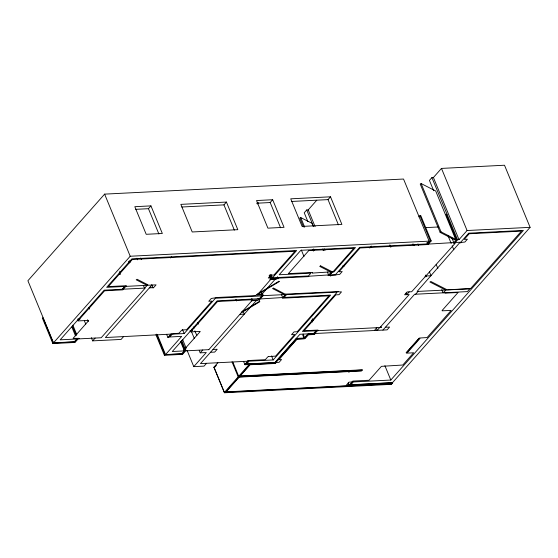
<?xml version="1.0" encoding="UTF-8"?>
<svg xmlns="http://www.w3.org/2000/svg" width="558" height="558" viewBox="0 0 558 558"><rect width="100%" height="100%" fill="white"/><g stroke="black" fill="none" stroke-linecap="round" stroke-linejoin="round"><path stroke-width="0.84" d="M199.994 331.675L199.987 331.724A0.99 0.412 -22.4 0 1 199.904 331.884L183.721 350.159L186.435 350.305A1.081 0.453 -22.4 0 1 186.379 350.452L186.051 350.843L208.825 349.664M444.942 292.734L444.907 292.824A1.004 0.418 -22.4 0 0 444.991 293.062A1.074 0.446 -22.4 0 0 445.221 293.131L458.048 292.49L442.201 310.394A1.081 0.453 -22.4 0 0 442.117 310.534L442.138 310.722A1.081 0.453 -22.4 0 0 442.25 310.813L451.164 310.422L427.121 337.562L419.581 338.009A1.004 0.418 -22.4 0 0 419.03 338.26L406.126 352.74L406.468 353.151L413.631 352.789L402.799 365.023L381.553 366.334A1.032 0.432 -22.4 0 0 381.254 366.536L369.089 380.249L353.249 381.051A1.081 0.453 -22.4 0 0 352.977 381.107L352.879 381.135A1.004 0.418 -22.4 0 0 352.335 381.379L351.666 382.028L348.966 382.16L346.476 384.971L349.182 384.832L348.715 385.69L226.102 391.883L239.187 377.11L361.465 370.937L362.463 369.815L240.177 375.987L250.144 364.744L274.836 363.488A1.06 0.439 -22.4 0 0 275.115 363.418A1.004 0.418 -22.4 0 0 275.401 363.307L276.384 362.463L279.084 362.33L281.574 359.519L278.867 359.659L297.002 339.187L304.075 338.832A1.011 0.425 -22.4 0 0 304.368 338.769L304.445 338.748M272.499 277.786L308.386 275.973L310.876 273.162L279.174 274.766L300.846 250.305L355.474 247.543L333.81 272.004L332.317 272.081L329.827 274.885L335.511 274.599L359.666 247.334L426.647 243.951L429.13 241.14L403.532 179.034L104.618 194.128L27.9 280.737L53.498 342.849L74.291 341.796L76.774 338.992L60.18 339.829L104.179 290.16L122.265 289.246L124.755 286.435L106.669 287.349L131.925 258.835L296.647 250.514L272.499 277.786L271.181 274.599M135.727 209.334L148.463 208.685L150.953 205.881L162.329 233.481L146.203 234.297L134.82 206.697L150.953 205.881M52.864 343.568L53.366 343.003L75.086 341.908L74.584 342.466L52.864 343.568L42.436 318.262L42.931 317.697L53.366 343.003M53.498 342.849L130.216 256.241L429.13 241.14M91.338 337.681L92.656 340.868L95.139 338.064M170.511 257.97L171.648 256.687M146.984 285.312L136.208 279.809L137.101 279.279L147.884 284.782L144.501 288.123L143.518 285.738M151.881 285.068L105.392 337.541L170.476 334.144A1.081 0.453 -22.4 0 1 170.678 333.984L178.944 333.231L181.65 330.28A1.081 0.453 -22.4 0 1 181.915 330.141L182.299 330.001A1.081 0.453 -22.4 0 1 182.599 329.945L186.567 329.75L211.942 301.111L208.769 301.271L211.259 298.46L214.872 297.909A1.081 0.453 -22.4 0 1 215.137 297.763L215.514 297.63A1.081 0.453 -22.4 0 1 215.813 297.567L255.773 295.559L256.492 294.75A1.081 0.453 -22.4 0 1 256.687 294.589L257.956 294.192L270.386 279.788A1.081 0.453 -22.4 0 1 270.086 279.656L270.093 279.656M181.796 207.004L223.946 204.877L226.429 202.066L237.813 229.673L192.217 231.975L180.841 204.368L226.429 202.066M123.576 336.627L121.086 339.431L92.656 340.868M257.245 203.984L258.396 202.687M256.596 203.224L270.177 202.54L272.667 199.729L284.043 227.336L267.917 228.152L256.541 200.545L272.667 199.729M167.916 337.485L170.846 334.179L171.683 334.137L168.753 337.444L167.916 337.485L166.612 334.319M164.401 355.279L164.903 354.714L182.612 353.821L182.117 354.379L164.401 355.279L155.926 334.716M157.335 334.681L165.545 354.595L181.678 336.369L169.653 336.983L172.143 334.172L184.168 333.565L215.451 298.251L261.876 295.9L261.221 294.31M316.756 200.238L308.204 209.892L306.712 209.968L304.229 212.779L307.835 221.533M180.457 341.343L184.398 350.898L181.859 353.765L165.545 354.595M185.877 350.584L185.04 350.626L181.943 354.121L182.787 354.079L185.877 350.584L181.643 340.303M291.701 201.452L328.027 199.618L330.51 196.807L341.894 224.414L302.108 226.422L290.732 198.822L330.51 196.807M199.234 350.452L200.217 352.837L202.763 349.971M251.993 300.727L252.495 300.162L257.064 299.932L256.561 300.497L251.993 300.727L251.344 299.144M270.79 279.509L271.286 278.944L275.854 278.714L275.359 279.279L270.79 279.509L269.158 275.554M187.223 350.71L193.786 366.634L206.279 352.537L200.217 352.837M208.797 349.692L251.595 300.999A1.074 0.446 -22.4 0 1 251.365 300.936A1.004 0.418 -22.4 0 1 251.274 300.748L252.07 299.737L217.578 301.48L190.662 331.864L199.855 331.466A0.99 0.412 -22.4 0 1 199.98 331.605M271.362 279.063L271.858 278.498L276.057 278.289L275.554 278.854L271.362 279.063L269.66 274.989M262.093 294.254L261.59 294.819L257.029 295.049L257.524 294.484L262.093 294.254L261.116 291.883M261.876 295.9L259.386 298.711L217.16 300.846L172.276 351.512L184.398 350.898M263.062 295.726L262.218 295.768L259.512 298.823L260.349 298.781L263.062 295.726L261.43 291.771M206.53 363.314L204.04 366.118L193.786 366.634M224.344 392.511L249.377 364.248L250.221 364.2L225.181 392.469L224.344 392.511L213.909 367.206L217.892 362.707M214.579 366.906L214.084 367.464L224.511 392.769L391.005 384.364L391.507 383.799L225.014 392.211L224.511 392.769M216.462 365.239L214.753 367.164L213.909 367.206M282.725 297.651L285.431 294.596L286.275 294.554L283.562 297.609L282.725 297.651L281.42 294.491M244.983 364.737L245.478 364.172L275.408 362.658L274.906 363.223L244.983 364.737L243.504 361.312M328.641 275.066L331.354 272.011L332.191 271.969L329.485 275.024L328.641 275.066L327.337 271.906M530.1 227.343L467.081 230.524L459.011 239.633L457.518 239.71L455.035 242.514L460.72 242.228L468.734 233.181L523.362 230.419L390.816 380.047L353.158 381.951L350.668 384.762L392.525 382.642L530.1 227.343L504.502 165.231L441.483 168.411L433.413 177.521L431.92 177.597L429.437 180.408L433.699 190.759M369.745 248.059L371.475 246.106M385.383 327.274L389.582 327.065L387.092 329.869L299.932 334.277L274.892 362.54L246.552 363.969L249.035 361.165L273.183 359.945L330.608 295.112L283.903 297.47L286.394 294.666L337.297 292.092L302.415 331.466L381.191 327.49L381.581 327.044L380.347 327.107M304.068 338.294L307.604 334.305L308.448 334.263L304.912 338.253L304.068 338.294L302.764 335.135M313.54 333.586L316.037 330.775M315.312 333.496L314.593 334.2A1.011 0.418 -22.4 0 1 314.231 334.381M317.802 330.692L318.018 330.183A1.081 0.453 -22.4 0 0 317.907 330.092L304.047 330.727L335.832 294.847L338.999 294.694L341.489 291.883L338.476 291.862A0.99 0.412 -22.4 0 0 338.553 291.708L338.566 291.66A1.081 0.453 -22.4 0 0 338.539 291.534L285.898 294.101A0.99 0.412 -22.4 0 0 285.494 294.268L285.271 294.401A0.99 0.412 -22.4 0 0 285.068 294.561L263.522 295.649A1.004 0.418 -22.4 0 0 263.474 295.238L262.016 295.238L262.727 294.436A1.004 0.418 -22.4 0 0 262.679 294.024L262.155 293.982L274.92 279.565L275.847 279.363M418.849 216.881L419.937 215.653L420.774 215.611L431.201 240.916L428.495 243.979L427.658 244.02L427.003 242.437M427.658 244.02L430.364 240.958L431.201 240.916M374.411 330.51L376.901 327.706M409.202 291.862L406.719 294.666L406.064 293.076M453.849 242.695L456.556 239.64L457.4 239.598L454.693 242.653L453.849 242.695L451.896 237.952M379.698 327.56L377.208 330.371L376.225 327.978M379.949 327.546L409.188 294.54L404.62 294.77L407.11 291.967L411.678 291.736L455.3 243.155L453.696 243.239A0.99 0.412 -22.4 0 1 453.494 243.211L453.494 243.211A1.081 0.453 -22.4 0 1 453.291 242.974L453.542 242.591L428.802 244.062A1.032 0.432 -22.4 0 1 428.495 244.271A1.081 0.453 -22.4 0 1 427.721 244.55L360.084 247.968L339.027 271.739L342.194 271.579L339.71 274.39L336.314 274.787A1.032 0.432 -22.4 0 1 335.644 275.157L328.488 275.61A0.99 0.412 -22.4 0 1 328.285 275.582L328.285 275.582A1.081 0.453 -22.4 0 1 328.09 275.345L328.334 274.961L309.495 276.189A1.025 0.425 -22.4 0 1 309.258 276.343A1.081 0.453 -22.4 0 1 308.776 276.545L308.7 276.573A1.025 0.425 -22.4 0 1 308.428 276.622M424.98 276.719L426.221 276.656L426.842 275.945L431.041 275.736L429.402 271.753M382.9 330.085L414.622 294.268L467.402 291.604L469.892 288.793L417.112 291.457L459.492 242.946L461.041 242.709M415.598 294.219L418.088 291.409M349.385 385.508L349.88 384.943L392.393 382.802L391.89 383.36L349.385 385.508L348.234 382.879M445.612 290.021L429.932 282.013L430.832 281.476L446.505 289.483L443.129 292.824L441.81 289.644M313.31 226.527L311.985 223.305L300.713 217.55L299.82 218.08L303.475 226.939M421.13 183.561L420.237 184.098L440.143 232.407L454.721 239.849L455.614 239.319L435.707 191.003L421.13 183.561L441.043 231.87L455.614 239.319M259.303 301.466L241.223 312.264L241.726 312.515L259.812 301.725L257.977 298.251M285.577 294.219L284.685 294.75L272.555 288.556L273.455 288.026L285.431 294.296M440.143 232.407L441.043 231.87M447.621 289.916L447.676 289.895A1.081 0.453 -22.4 0 1 447.955 289.783L470.596 288.577L521.507 231.11L469.208 233.753L464.235 239.368L467.402 239.208L464.919 242.019L461.522 242.416A1.06 0.439 -22.4 0 1 461.222 242.618M268.51 356.548L275.582 356.13L294.708 334.535L291.541 334.695L294.024 331.891L297.198 331.731L328.976 295.852L282.425 298.181A1.074 0.446 -22.4 0 1 282.264 298.118L282.418 297.547L260.593 298.928A1.074 0.446 -22.4 0 1 260.356 299.081L258.312 299.423L257.468 300.337A1.074 0.446 -22.4 0 1 257.231 300.49L256.129 300.783L200.468 363.614L247.264 361.249L247.71 360.859A1.081 0.453 -22.4 0 1 247.975 360.719L248.359 360.58A1.081 0.453 -22.4 0 1 248.659 360.524L265.308 359.687L267.68 357.008A0.99 0.412 -22.4 0 1 267.882 356.848L268.133 356.702A0.99 0.412 -22.4 0 1 268.475 356.569M308.421 276.622L277.11 278.205L276.329 279.063A1.06 0.439 -22.4 0 1 276.029 279.272M446.972 214.293L446.128 214.335L456.556 239.64M425.217 227.643L438.225 226.987M342.605 266.033L344.342 265.943M149.237 287.356L150.96 287.265M149.391 287.879L153.589 287.663L156.073 284.859L126.241 286.366L126.492 285.975A1.011 0.418 -22.4 0 0 126.429 285.822A1.074 0.446 -22.4 0 0 126.164 285.724L108.301 286.617L132.344 259.47L295.015 251.253L273.957 275.024L270.79 275.185L268.3 277.996L271.467 277.835L270.065 279.572M77.513 319.155L80.066 319.03M240.107 314.349L244.299 314.133L242.988 310.952M189.908 330.852L192.461 330.727L191.806 329.15M212.989 349.482L217.188 349.273L214.697 352.077L210.506 352.293M362.212 370.094L238.719 376.329L232.853 362.1M361.717 370.658L238.217 376.894L232.023 361.87M441.483 168.411L467.081 230.524M433.413 177.521L459.011 239.633M431.92 177.597L457.518 239.71M447.9 235.441L451.185 243.407M452.168 245.792L453.807 249.775M419.937 215.653L430.364 240.958M427.261 242.786L427.923 244.397M436.223 264.527L437.877 268.551M417.914 243.881L418.57 245.478M413.715 244.097L414.371 245.687M412.76 244.006L413.415 245.597M425.559 275.059L426.221 276.656M389.84 244.878L390.823 247.264M328.027 199.618L338.427 224.853M384.908 365.713L390.816 380.047M308.204 209.892L315.096 226.618M324.289 248.91L324.944 250.507M306.712 209.968L313.275 225.892M323.452 250.577L322.796 248.987L323.396 250.619M330.071 274.578L330.727 276.168M300.713 217.55L304.696 227.211M313.659 248.952L314.321 250.556M312.766 249.482L313.429 251.093M301.355 250.068L303.977 256.443M348.694 370.519L349.35 372.102M347.857 370.561L348.506 372.144M270.177 202.54L280.583 227.776M312.599 318.723L313.254 320.306M312.089 319.56L312.738 321.136M311.762 320.425L312.431 322.022M303.106 334.04L304.41 337.206M277.382 276.712L278.044 278.323M277.214 277.256L277.877 278.867M270.232 274.55L271.858 278.498M261.569 294.185L262.218 295.768M223.946 204.877L234.346 230.112M258.48 298.502L259.142 300.113M251.846 298.579L252.495 300.162M271.544 355.962L273.183 359.945M235.915 299.381L236.578 300.992M197.665 322.587L198.32 324.184M148.463 208.685L158.863 233.928M193.242 326.876L193.898 328.467M194.888 330.859L196.855 335.637M191.031 330.545L194.31 338.504M182.529 329.583L184.168 333.565M182.626 339.564L186.239 348.318M181.127 341.14L185.04 350.626M140.721 257.991L141.376 259.589M151.79 284.803L153.108 287.984M136.933 258.214L137.596 259.819M104.618 194.128L130.216 256.241M129.47 260.76L130.133 262.365M128.577 261.29L129.24 262.902M156.428 334.151L164.903 354.714M119.747 271.237L120.395 272.813M119.552 272.862L120.207 274.438M119.175 272.904L119.831 274.494M88.729 307.493L89.385 309.09M87.592 319.748L88.248 321.338M84.446 320.962L85.765 324.149M72.868 325.168L76.774 334.654M72.352 325.998L76.258 335.491M71.856 327.044L75.463 335.804M314.042 334.451A1.081 0.453 -22.4 0 1 313.763 334.521L308.365 334.8L304.912 338.553A1.011 0.425 -22.4 0 1 304.633 338.685M78.957 338.329L78.95 338.378A1.081 0.453 -22.4 0 1 78.866 338.532L78.545 338.901L101.2 337.757L145.199 288.088L123.757 289.17L123.046 289.707A1.081 0.453 -22.4 0 1 122.474 289.881L104.597 290.795L77.904 320.934L88.31 320.418A1.074 0.446 -22.4 0 1 88.534 320.487L88.576 320.515A1.011 0.418 -22.4 0 1 88.631 320.676L73.077 338.343L78.957 338.329M312.515 272.709L312.271 273.092L331.11 271.865A1.025 0.425 -22.4 0 1 331.354 271.711A1.081 0.453 -22.4 0 1 331.829 271.509L331.912 271.488A1.025 0.425 -22.4 0 1 332.177 271.439L333.391 271.369L353.842 248.282L308.811 250.556L288.36 273.643L312.117 272.45A0.99 0.412 -22.4 0 1 312.327 272.478L312.375 272.492A1.081 0.453 -22.4 0 1 312.515 272.709M77.562 338.65L74.416 342.207L75.253 342.166L78.406 338.608L77.562 338.65M125.097 286.303L122.383 289.358L123.227 289.316L125.934 286.261L125.097 286.303M247.794 361.11L244.809 364.479L245.653 364.437L248.638 361.061L247.794 361.11M296.235 338.692L274.738 362.965L275.575 362.923L297.079 338.65L296.235 338.692M296.905 338.392L296.41 338.95L304.243 338.56L304.738 337.995L296.905 338.392M308.274 333.998L307.779 334.563L313.833 334.256L314.335 333.691L308.274 333.998M316.651 330.629L313.666 333.998L314.503 333.956L317.488 330.587L316.651 330.629M352.419 381.63L349.21 385.25L350.054 385.208L353.256 381.588L352.419 381.63M419.114 338.504L406.622 352.607L407.466 352.565L419.958 338.462L419.114 338.504M391.723 383.102L390.837 384.099L391.674 384.057L392.56 383.06L391.723 383.102M278.867 281.281L257.217 294.212L257.719 294.464L279.377 281.539L278.867 281.281M320.627 265.859L319.734 266.389L330.999 272.144L331.898 271.613L320.627 265.859"/></g></svg>
